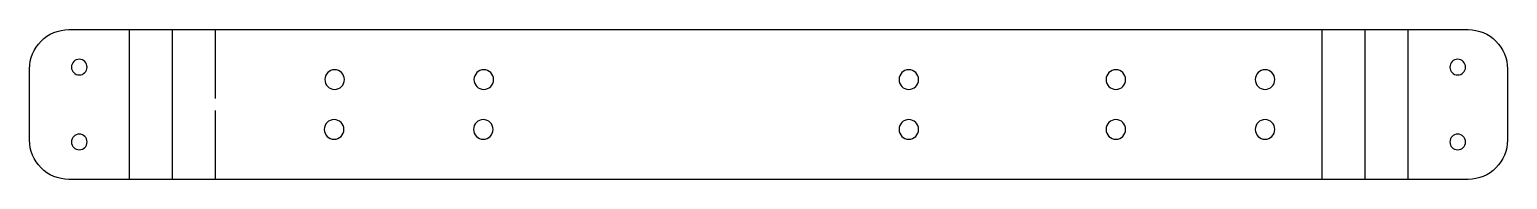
# Model space of a CAD drawing. Header units: millimetres. Extents: x -10 to 367, y 0 to 38.
import ezdxf

# ---------------------------------------------------------------- set-up
doc = ezdxf.new("R2010")
doc.units = ezdxf.units.MM

msp = doc.modelspace()

# ---------------------------------------------------------------- linework, layer by layer
at = {"layer": 'BEND'}
for p, q in [((26.41, 38.1), (26.41, 0)), ((331.01, 38.1), (331.01, 0))]:
    msp.add_line(p, q, dxfattribs=at)
at = {"layer": 'BEND_EXTENT'}
for p, q in [((15.4, 38.1), (15.4, 0)), ((37.42, 38.1), (37.42, 20.61)), ((320, 38.1), (320, 0)), ((342.02, 38.1), (342.02, 0)), ((37.42, 17.49), (37.42, 0))]:
    msp.add_line(p, q, dxfattribs=at)
at = {"layer": 'INTERIOR_PROFILES'}
msp.add_lwpolyline([(37.42, 20.61, -2.861437)], format="xyb", close=True, dxfattribs=at)
at = {"layer": 'INTERIOR_PROFILES', "extrusion": (0, 0, -1)}
for centre, radius in [((-2.7, 28.57), 2), ((-354.72, 28.57), 2), ((-67.9, 25.4), 2.5), ((-106, 25.4), 2.5), ((-214.54, 25.4), 2.5), ((-267.42, 25.4), 2.5), ((-305.52, 25.4), 2.5), ((-67.77, 12.7), 2.5), ((-105.87, 12.7), 2.5), ((-214.54, 12.7), 2.5), ((-267.42, 12.7), 2.5), ((-305.52, 12.7), 2.5), ((-2.7, 9.52), 2), ((-354.72, 9.52), 2)]:
    msp.add_circle(centre, radius, dxfattribs=at)
at = {"layer": 'OUTER_PROFILES'}
msp.add_lwpolyline([(357.42, 38.1, -0.414214), (367.42, 28.1), (367.42, 10, -0.414214), (357.42, 0), (0, 0, -0.414214), (-10, 10), (-10, 28.1, -0.414214), (0, 38.1)], format="xyb", close=True, dxfattribs=at)

doc.saveas('drawing.dxf')
